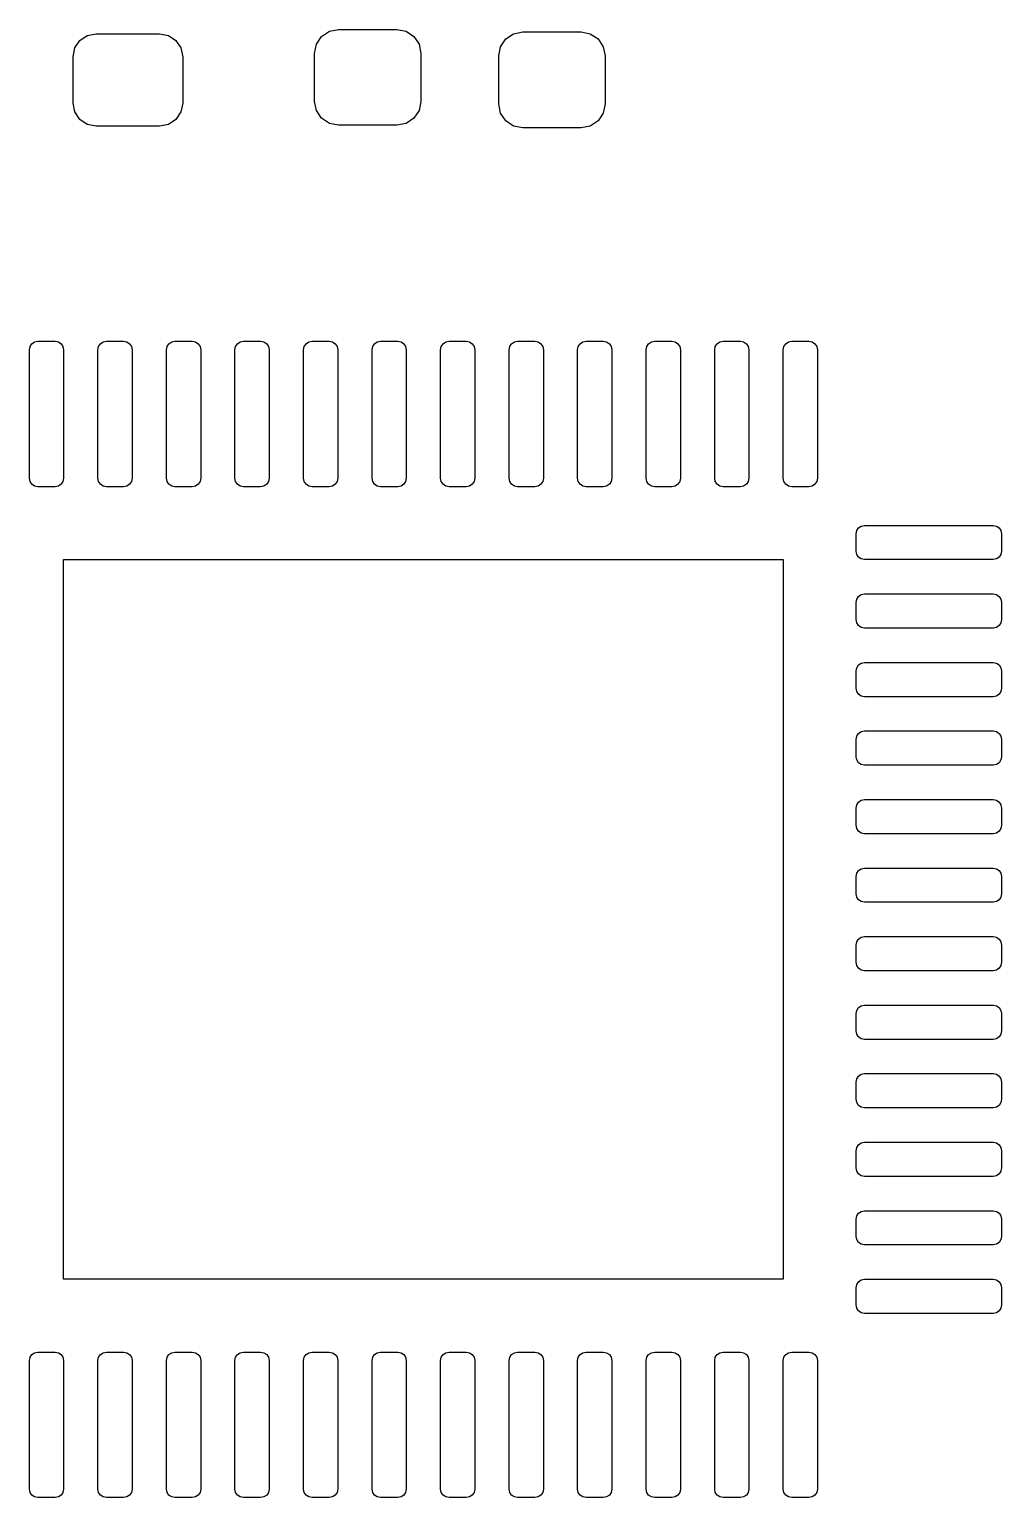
# Model space of a CAD drawing. Extents: x 1.04 to 4.2, y -7.23 to -4.07.
# Drawn here: x 2.1614 to 2.3848, y -6.6047 to -6.2673 of the extents above; entities that cross this region are included whole.
import ezdxf

# ---------------------------------------------------------------- set-up
doc = ezdxf.new("R2010")
doc.units = 0
doc.header["$MEASUREMENT"] = 0
doc.layers.add('BLACK', color=7, linetype='CONTINUOUS')

msp = doc.modelspace()

# ---------------------------------------------------------------- linework, layer by layer
at = {"layer": 'BLACK', "linetype": 'CONTINUOUS'}
for p, q in [((2.17301, -6.26986), (2.17474, -6.26871)), ((2.17474, -6.26871), (2.17677, -6.26831)), ((2.17677, -6.26831), (2.19134, -6.26831)), ((2.19134, -6.26831), (2.19337, -6.26871)), ((2.19337, -6.26871), (2.1951, -6.26986)), ((2.22858, -6.26894), (2.23037, -6.26774)), ((2.23037, -6.26774), (2.23248, -6.26732)), ((2.23248, -6.26732), (2.24587, -6.26732)), ((2.24587, -6.26732), (2.24798, -6.26774)), ((2.24798, -6.26774), (2.24976, -6.26894)), ((2.27091, -6.26953), (2.27269, -6.26833)), ((2.27269, -6.26833), (2.2748, -6.26791)), ((2.2748, -6.26791), (2.28819, -6.26791)), ((2.28819, -6.26791), (2.2903, -6.26833)), ((2.2903, -6.26833), (2.29209, -6.26953)), ((2.17146, -6.27362), (2.17186, -6.27159)), ((2.17186, -6.27159), (2.17301, -6.26986)), ((2.1951, -6.26986), (2.19625, -6.27159)), ((2.19625, -6.27159), (2.19665, -6.27362)), ((2.22697, -6.27283), (2.22739, -6.27073)), ((2.22739, -6.27073), (2.22858, -6.26894)), ((2.24976, -6.26894), (2.25096, -6.27073)), ((2.25096, -6.27073), (2.25138, -6.27283)), ((2.26929, -6.27343), (2.26971, -6.27132)), ((2.26971, -6.27132), (2.27091, -6.26953)), ((2.29209, -6.26953), (2.29328, -6.27132)), ((2.29328, -6.27132), (2.2937, -6.27343)), ((2.17146, -6.28425), (2.17146, -6.27362)), ((2.19665, -6.27362), (2.19665, -6.28425)), ((2.22697, -6.28386), (2.22697, -6.27283)), ((2.25138, -6.27283), (2.25138, -6.28386)), ((2.26929, -6.28445), (2.26929, -6.27343)), ((2.2937, -6.27343), (2.2937, -6.28445)), ((2.17186, -6.28629), (2.17146, -6.28425)), ((2.19665, -6.28425), (2.19625, -6.28629)), ((2.22739, -6.28597), (2.22697, -6.28386)), ((2.25138, -6.28386), (2.25096, -6.28597)), ((2.26971, -6.28656), (2.26929, -6.28445)), ((2.2937, -6.28445), (2.29328, -6.28656)), ((2.17301, -6.28801), (2.17186, -6.28629)), ((2.17474, -6.28916), (2.17301, -6.28801)), ((2.1951, -6.28801), (2.19337, -6.28916)), ((2.19625, -6.28629), (2.1951, -6.28801)), ((2.22858, -6.28776), (2.22739, -6.28597)), ((2.23037, -6.28895), (2.22858, -6.28776)), ((2.23248, -6.28937), (2.23037, -6.28895)), ((2.24798, -6.28895), (2.24587, -6.28937)), ((2.24976, -6.28776), (2.24798, -6.28895)), ((2.25096, -6.28597), (2.24976, -6.28776)), ((2.27091, -6.28835), (2.26971, -6.28656)), ((2.27269, -6.28954), (2.27091, -6.28835)), ((2.29209, -6.28835), (2.2903, -6.28954)), ((2.29328, -6.28656), (2.29209, -6.28835)), ((2.17677, -6.28957), (2.17474, -6.28916)), ((2.19134, -6.28957), (2.17677, -6.28957)), ((2.19337, -6.28916), (2.19134, -6.28957)), ((2.24587, -6.28937), (2.23248, -6.28937)), ((2.2748, -6.28996), (2.27269, -6.28954)), ((2.28819, -6.28996), (2.2748, -6.28996)), ((2.2903, -6.28954), (2.28819, -6.28996)), ((2.16157, -6.34019), (2.16199, -6.33955)), ((2.16199, -6.33955), (2.16263, -6.33913)), ((2.16263, -6.33913), (2.16339, -6.33898)), ((2.16339, -6.33898), (2.16732, -6.33898)), ((2.16732, -6.33898), (2.16808, -6.33913)), ((2.16808, -6.33913), (2.16871, -6.33955)), ((2.16871, -6.33955), (2.16914, -6.34019)), ((2.17732, -6.34019), (2.17774, -6.33955)), ((2.17774, -6.33955), (2.17838, -6.33913)), ((2.17838, -6.33913), (2.17913, -6.33898)), ((2.17913, -6.33898), (2.18307, -6.33898)), ((2.18307, -6.33898), (2.18382, -6.33913)), ((2.18382, -6.33913), (2.18446, -6.33955)), ((2.18446, -6.33955), (2.18489, -6.34019)), ((2.19306, -6.34019), (2.19349, -6.33955)), ((2.19349, -6.33955), (2.19413, -6.33913)), ((2.19413, -6.33913), (2.19488, -6.33898)), ((2.19488, -6.33898), (2.19882, -6.33898)), ((2.19882, -6.33898), (2.19957, -6.33913)), ((2.19957, -6.33913), (2.20021, -6.33955)), ((2.20021, -6.33955), (2.20064, -6.34019)), ((2.20881, -6.34019), (2.20924, -6.33955)), ((2.20924, -6.33955), (2.20988, -6.33913)), ((2.20988, -6.33913), (2.21063, -6.33898)), ((2.21063, -6.33898), (2.21457, -6.33898)), ((2.21457, -6.33898), (2.21532, -6.33913)), ((2.21532, -6.33913), (2.21596, -6.33955)), ((2.21596, -6.33955), (2.21639, -6.34019)), ((2.22456, -6.34019), (2.22499, -6.33955)), ((2.22499, -6.33955), (2.22562, -6.33913)), ((2.22562, -6.33913), (2.22638, -6.33898)), ((2.22638, -6.33898), (2.23031, -6.33898)), ((2.23031, -6.33898), (2.23107, -6.33913)), ((2.23107, -6.33913), (2.23171, -6.33955)), ((2.23171, -6.33955), (2.23213, -6.34019)), ((2.24031, -6.34019), (2.24073, -6.33955)), ((2.24073, -6.33955), (2.24137, -6.33913)), ((2.24137, -6.33913), (2.24213, -6.33898)), ((2.24213, -6.33898), (2.24606, -6.33898)), ((2.24606, -6.33898), (2.24682, -6.33913)), ((2.24682, -6.33913), (2.24745, -6.33955)), ((2.24745, -6.33955), (2.24788, -6.34019)), ((2.25606, -6.34019), (2.25648, -6.33955)), ((2.25648, -6.33955), (2.25712, -6.33913)), ((2.25712, -6.33913), (2.25787, -6.33898)), ((2.25787, -6.33898), (2.26181, -6.33898)), ((2.26181, -6.33898), (2.26256, -6.33913)), ((2.26256, -6.33913), (2.2632, -6.33955)), ((2.2632, -6.33955), (2.26363, -6.34019)), ((2.2718, -6.34019), (2.27223, -6.33955)), ((2.27223, -6.33955), (2.27287, -6.33913)), ((2.27287, -6.33913), (2.27362, -6.33898)), ((2.27362, -6.33898), (2.27756, -6.33898)), ((2.27756, -6.33898), (2.27831, -6.33913)), ((2.27831, -6.33913), (2.27895, -6.33955)), ((2.27895, -6.33955), (2.27938, -6.34019)), ((2.28755, -6.34019), (2.28798, -6.33955)), ((2.28798, -6.33955), (2.28862, -6.33913)), ((2.28862, -6.33913), (2.28937, -6.33898)), ((2.28937, -6.33898), (2.29331, -6.33898)), ((2.29331, -6.33898), (2.29406, -6.33913)), ((2.29406, -6.33913), (2.2947, -6.33955)), ((2.2947, -6.33955), (2.29513, -6.34019)), ((2.3033, -6.34019), (2.30373, -6.33955)), ((2.30373, -6.33955), (2.30436, -6.33913)), ((2.30436, -6.33913), (2.30512, -6.33898)), ((2.30512, -6.33898), (2.30906, -6.33898)), ((2.30906, -6.33898), (2.30981, -6.33913)), ((2.30981, -6.33913), (2.31045, -6.33955)), ((2.31045, -6.33955), (2.31087, -6.34019)), ((2.31905, -6.34019), (2.31947, -6.33955)), ((2.31947, -6.33955), (2.32011, -6.33913)), ((2.32011, -6.33913), (2.32087, -6.33898)), ((2.32087, -6.33898), (2.3248, -6.33898)), ((2.3248, -6.33898), (2.32556, -6.33913)), ((2.32556, -6.33913), (2.3262, -6.33955)), ((2.3262, -6.33955), (2.32662, -6.34019)), ((2.3348, -6.34019), (2.33522, -6.33955)), ((2.33522, -6.33955), (2.33586, -6.33913)), ((2.33586, -6.33913), (2.33661, -6.33898)), ((2.33661, -6.33898), (2.34055, -6.33898)), ((2.34055, -6.33898), (2.3413, -6.33913)), ((2.3413, -6.33913), (2.34194, -6.33955)), ((2.34194, -6.33955), (2.34237, -6.34019)), ((2.16142, -6.34094), (2.16157, -6.34019)), ((2.16142, -6.37047), (2.16142, -6.34094)), ((2.16914, -6.34019), (2.16929, -6.34094)), ((2.16929, -6.34094), (2.16929, -6.37047)), ((2.17717, -6.34094), (2.17732, -6.34019)), ((2.17717, -6.37047), (2.17717, -6.34094)), ((2.18489, -6.34019), (2.18504, -6.34094)), ((2.18504, -6.34094), (2.18504, -6.37047)), ((2.19291, -6.34094), (2.19306, -6.34019)), ((2.19291, -6.37047), (2.19291, -6.34094)), ((2.20064, -6.34019), (2.20079, -6.34094)), ((2.20079, -6.34094), (2.20079, -6.37047)), ((2.20866, -6.34094), (2.20881, -6.34019)), ((2.20866, -6.37047), (2.20866, -6.34094)), ((2.21639, -6.34019), (2.21654, -6.34094)), ((2.21654, -6.34094), (2.21654, -6.37047)), ((2.22441, -6.34094), (2.22456, -6.34019)), ((2.22441, -6.37047), (2.22441, -6.34094)), ((2.23213, -6.34019), (2.23228, -6.34094)), ((2.23228, -6.34094), (2.23228, -6.37047)), ((2.24016, -6.34094), (2.24031, -6.34019)), ((2.24016, -6.37047), (2.24016, -6.34094)), ((2.24788, -6.34019), (2.24803, -6.34094)), ((2.24803, -6.34094), (2.24803, -6.37047)), ((2.25591, -6.34094), (2.25606, -6.34019)), ((2.25591, -6.37047), (2.25591, -6.34094)), ((2.26363, -6.34019), (2.26378, -6.34094)), ((2.26378, -6.34094), (2.26378, -6.37047)), ((2.27165, -6.34094), (2.2718, -6.34019)), ((2.27165, -6.37047), (2.27165, -6.34094)), ((2.27938, -6.34019), (2.27953, -6.34094)), ((2.27953, -6.34094), (2.27953, -6.37047)), ((2.2874, -6.34094), (2.28755, -6.34019)), ((2.2874, -6.37047), (2.2874, -6.34094)), ((2.29513, -6.34019), (2.29528, -6.34094)), ((2.29528, -6.34094), (2.29528, -6.37047)), ((2.30315, -6.34094), (2.3033, -6.34019)), ((2.30315, -6.37047), (2.30315, -6.34094)), ((2.31087, -6.34019), (2.31102, -6.34094)), ((2.31102, -6.34094), (2.31102, -6.37047)), ((2.3189, -6.34094), (2.31905, -6.34019)), ((2.3189, -6.37047), (2.3189, -6.34094)), ((2.32662, -6.34019), (2.32677, -6.34094)), ((2.32677, -6.34094), (2.32677, -6.37047)), ((2.33465, -6.34094), (2.3348, -6.34019)), ((2.33465, -6.37047), (2.33465, -6.34094)), ((2.34237, -6.34019), (2.34252, -6.34094)), ((2.34252, -6.34094), (2.34252, -6.37047)), ((2.16157, -6.37123), (2.16142, -6.37047)), ((2.16199, -6.37186), (2.16157, -6.37123)), ((2.16263, -6.37229), (2.16199, -6.37186)), ((2.16339, -6.37244), (2.16263, -6.37229)), ((2.16732, -6.37244), (2.16339, -6.37244)), ((2.16808, -6.37229), (2.16732, -6.37244)), ((2.16871, -6.37186), (2.16808, -6.37229)), ((2.16914, -6.37123), (2.16871, -6.37186)), ((2.16929, -6.37047), (2.16914, -6.37123)), ((2.17732, -6.37123), (2.17717, -6.37047)), ((2.17774, -6.37186), (2.17732, -6.37123)), ((2.17838, -6.37229), (2.17774, -6.37186)), ((2.17913, -6.37244), (2.17838, -6.37229)), ((2.18307, -6.37244), (2.17913, -6.37244)), ((2.18382, -6.37229), (2.18307, -6.37244)), ((2.18446, -6.37186), (2.18382, -6.37229)), ((2.18489, -6.37123), (2.18446, -6.37186)), ((2.18504, -6.37047), (2.18489, -6.37123)), ((2.19306, -6.37123), (2.19291, -6.37047)), ((2.19349, -6.37186), (2.19306, -6.37123)), ((2.19413, -6.37229), (2.19349, -6.37186)), ((2.19488, -6.37244), (2.19413, -6.37229)), ((2.19882, -6.37244), (2.19488, -6.37244)), ((2.19957, -6.37229), (2.19882, -6.37244)), ((2.20021, -6.37186), (2.19957, -6.37229)), ((2.20064, -6.37123), (2.20021, -6.37186)), ((2.20079, -6.37047), (2.20064, -6.37123)), ((2.20881, -6.37123), (2.20866, -6.37047)), ((2.20924, -6.37186), (2.20881, -6.37123)), ((2.20988, -6.37229), (2.20924, -6.37186)), ((2.21063, -6.37244), (2.20988, -6.37229)), ((2.21457, -6.37244), (2.21063, -6.37244)), ((2.21532, -6.37229), (2.21457, -6.37244)), ((2.21596, -6.37186), (2.21532, -6.37229)), ((2.21639, -6.37123), (2.21596, -6.37186)), ((2.21654, -6.37047), (2.21639, -6.37123)), ((2.22456, -6.37123), (2.22441, -6.37047)), ((2.22499, -6.37186), (2.22456, -6.37123)), ((2.22562, -6.37229), (2.22499, -6.37186)), ((2.22638, -6.37244), (2.22562, -6.37229)), ((2.23031, -6.37244), (2.22638, -6.37244)), ((2.23107, -6.37229), (2.23031, -6.37244)), ((2.23171, -6.37186), (2.23107, -6.37229)), ((2.23213, -6.37123), (2.23171, -6.37186)), ((2.23228, -6.37047), (2.23213, -6.37123)), ((2.24031, -6.37123), (2.24016, -6.37047)), ((2.24073, -6.37186), (2.24031, -6.37123)), ((2.24137, -6.37229), (2.24073, -6.37186)), ((2.24213, -6.37244), (2.24137, -6.37229)), ((2.24606, -6.37244), (2.24213, -6.37244)), ((2.24682, -6.37229), (2.24606, -6.37244)), ((2.24745, -6.37186), (2.24682, -6.37229)), ((2.24788, -6.37123), (2.24745, -6.37186)), ((2.24803, -6.37047), (2.24788, -6.37123)), ((2.25606, -6.37123), (2.25591, -6.37047)), ((2.25648, -6.37186), (2.25606, -6.37123)), ((2.25712, -6.37229), (2.25648, -6.37186)), ((2.25787, -6.37244), (2.25712, -6.37229)), ((2.26181, -6.37244), (2.25787, -6.37244)), ((2.26256, -6.37229), (2.26181, -6.37244)), ((2.2632, -6.37186), (2.26256, -6.37229)), ((2.26363, -6.37123), (2.2632, -6.37186)), ((2.26378, -6.37047), (2.26363, -6.37123)), ((2.2718, -6.37123), (2.27165, -6.37047)), ((2.27223, -6.37186), (2.2718, -6.37123)), ((2.27287, -6.37229), (2.27223, -6.37186)), ((2.27362, -6.37244), (2.27287, -6.37229)), ((2.27756, -6.37244), (2.27362, -6.37244)), ((2.27831, -6.37229), (2.27756, -6.37244)), ((2.27895, -6.37186), (2.27831, -6.37229)), ((2.27938, -6.37123), (2.27895, -6.37186)), ((2.27953, -6.37047), (2.27938, -6.37123)), ((2.28755, -6.37123), (2.2874, -6.37047)), ((2.28798, -6.37186), (2.28755, -6.37123)), ((2.28862, -6.37229), (2.28798, -6.37186)), ((2.28937, -6.37244), (2.28862, -6.37229)), ((2.29331, -6.37244), (2.28937, -6.37244)), ((2.29406, -6.37229), (2.29331, -6.37244)), ((2.2947, -6.37186), (2.29406, -6.37229)), ((2.29513, -6.37123), (2.2947, -6.37186)), ((2.29528, -6.37047), (2.29513, -6.37123)), ((2.3033, -6.37123), (2.30315, -6.37047)), ((2.30373, -6.37186), (2.3033, -6.37123)), ((2.30436, -6.37229), (2.30373, -6.37186)), ((2.30512, -6.37244), (2.30436, -6.37229)), ((2.30906, -6.37244), (2.30512, -6.37244)), ((2.30981, -6.37229), (2.30906, -6.37244)), ((2.31045, -6.37186), (2.30981, -6.37229)), ((2.31087, -6.37123), (2.31045, -6.37186)), ((2.31102, -6.37047), (2.31087, -6.37123)), ((2.31905, -6.37123), (2.3189, -6.37047)), ((2.31947, -6.37186), (2.31905, -6.37123)), ((2.32011, -6.37229), (2.31947, -6.37186)), ((2.32087, -6.37244), (2.32011, -6.37229)), ((2.3248, -6.37244), (2.32087, -6.37244)), ((2.32556, -6.37229), (2.3248, -6.37244)), ((2.3262, -6.37186), (2.32556, -6.37229)), ((2.32662, -6.37123), (2.3262, -6.37186)), ((2.32677, -6.37047), (2.32662, -6.37123)), ((2.3348, -6.37123), (2.33465, -6.37047)), ((2.33522, -6.37186), (2.3348, -6.37123)), ((2.33586, -6.37229), (2.33522, -6.37186)), ((2.33661, -6.37244), (2.33586, -6.37229)), ((2.34055, -6.37244), (2.33661, -6.37244)), ((2.3413, -6.37229), (2.34055, -6.37244)), ((2.34194, -6.37186), (2.3413, -6.37229)), ((2.34237, -6.37123), (2.34194, -6.37186)), ((2.34252, -6.37047), (2.34237, -6.37123)), ((2.35138, -6.38327), (2.35153, -6.38251)), ((2.35138, -6.3872), (2.35138, -6.38327)), ((2.35153, -6.38251), (2.35195, -6.38188)), ((2.35195, -6.38188), (2.35259, -6.38145)), ((2.35259, -6.38145), (2.35335, -6.3813)), ((2.35335, -6.3813), (2.38287, -6.3813)), ((2.38287, -6.3813), (2.38363, -6.38145)), ((2.38363, -6.38145), (2.38427, -6.38188)), ((2.38427, -6.38188), (2.38469, -6.38251)), ((2.38469, -6.38251), (2.38484, -6.38327)), ((2.38484, -6.38327), (2.38484, -6.3872)), ((2.16929, -6.55453), (2.16929, -6.38917)), ((2.16929, -6.38917), (2.33465, -6.38917)), ((2.33465, -6.38917), (2.33465, -6.55453)), ((2.35153, -6.38796), (2.35138, -6.3872)), ((2.35195, -6.3886), (2.35153, -6.38796)), ((2.35259, -6.38902), (2.35195, -6.3886)), ((2.35335, -6.38917), (2.35259, -6.38902)), ((2.38287, -6.38917), (2.35335, -6.38917)), ((2.38363, -6.38902), (2.38287, -6.38917)), ((2.38427, -6.3886), (2.38363, -6.38902)), ((2.38469, -6.38796), (2.38427, -6.3886)), ((2.38484, -6.3872), (2.38469, -6.38796)), ((2.35259, -6.3972), (2.35335, -6.39705)), ((2.35335, -6.39705), (2.38287, -6.39705)), ((2.38287, -6.39705), (2.38363, -6.3972)), ((2.35138, -6.39902), (2.35153, -6.39826)), ((2.35138, -6.40295), (2.35138, -6.39902)), ((2.35153, -6.39826), (2.35195, -6.39762)), ((2.35195, -6.39762), (2.35259, -6.3972)), ((2.38363, -6.3972), (2.38427, -6.39762)), ((2.38427, -6.39762), (2.38469, -6.39826)), ((2.38469, -6.39826), (2.38484, -6.39902)), ((2.38484, -6.39902), (2.38484, -6.40295)), ((2.35153, -6.40371), (2.35138, -6.40295)), ((2.35195, -6.40434), (2.35153, -6.40371)), ((2.38469, -6.40371), (2.38427, -6.40434)), ((2.38484, -6.40295), (2.38469, -6.40371)), ((2.35259, -6.40477), (2.35195, -6.40434)), ((2.35335, -6.40492), (2.35259, -6.40477)), ((2.38287, -6.40492), (2.35335, -6.40492)), ((2.38363, -6.40477), (2.38287, -6.40492)), ((2.38427, -6.40434), (2.38363, -6.40477)), ((2.35153, -6.41401), (2.35195, -6.41337)), ((2.35195, -6.41337), (2.35259, -6.41295)), ((2.35259, -6.41295), (2.35335, -6.4128)), ((2.35335, -6.4128), (2.38287, -6.4128)), ((2.38287, -6.4128), (2.38363, -6.41295)), ((2.38363, -6.41295), (2.38427, -6.41337)), ((2.38427, -6.41337), (2.38469, -6.41401)), ((2.35138, -6.41476), (2.35153, -6.41401)), ((2.35138, -6.4187), (2.35138, -6.41476)), ((2.38469, -6.41401), (2.38484, -6.41476)), ((2.38484, -6.41476), (2.38484, -6.4187)), ((2.35153, -6.41945), (2.35138, -6.4187)), ((2.35195, -6.42009), (2.35153, -6.41945)), ((2.35259, -6.42052), (2.35195, -6.42009)), ((2.35335, -6.42067), (2.35259, -6.42052)), ((2.38287, -6.42067), (2.35335, -6.42067)), ((2.38363, -6.42052), (2.38287, -6.42067)), ((2.38427, -6.42009), (2.38363, -6.42052)), ((2.38469, -6.41945), (2.38427, -6.42009)), ((2.38484, -6.4187), (2.38469, -6.41945)), ((2.35138, -6.43051), (2.35153, -6.42976)), ((2.35138, -6.43445), (2.35138, -6.43051)), ((2.35153, -6.42976), (2.35195, -6.42912)), ((2.35195, -6.42912), (2.35259, -6.42869)), ((2.35259, -6.42869), (2.35335, -6.42854)), ((2.35335, -6.42854), (2.38287, -6.42854)), ((2.38287, -6.42854), (2.38363, -6.42869)), ((2.38363, -6.42869), (2.38427, -6.42912)), ((2.38427, -6.42912), (2.38469, -6.42976)), ((2.38469, -6.42976), (2.38484, -6.43051)), ((2.38484, -6.43051), (2.38484, -6.43445)), ((2.35153, -6.4352), (2.35138, -6.43445)), ((2.35195, -6.43584), (2.35153, -6.4352)), ((2.35259, -6.43627), (2.35195, -6.43584)), ((2.35335, -6.43642), (2.35259, -6.43627)), ((2.38287, -6.43642), (2.35335, -6.43642)), ((2.38363, -6.43627), (2.38287, -6.43642)), ((2.38427, -6.43584), (2.38363, -6.43627)), ((2.38469, -6.4352), (2.38427, -6.43584)), ((2.38484, -6.43445), (2.38469, -6.4352)), ((2.35259, -6.44444), (2.35335, -6.44429)), ((2.35335, -6.44429), (2.38287, -6.44429)), ((2.38287, -6.44429), (2.38363, -6.44444)), ((2.35138, -6.44626), (2.35153, -6.44551)), ((2.35138, -6.4502), (2.35138, -6.44626)), ((2.35153, -6.44551), (2.35195, -6.44487)), ((2.35195, -6.44487), (2.35259, -6.44444)), ((2.38363, -6.44444), (2.38427, -6.44487)), ((2.38427, -6.44487), (2.38469, -6.44551)), ((2.38469, -6.44551), (2.38484, -6.44626)), ((2.38484, -6.44626), (2.38484, -6.4502)), ((2.35153, -6.45095), (2.35138, -6.4502)), ((2.35195, -6.45159), (2.35153, -6.45095)), ((2.38469, -6.45095), (2.38427, -6.45159)), ((2.38484, -6.4502), (2.38469, -6.45095)), ((2.35259, -6.45202), (2.35195, -6.45159)), ((2.35335, -6.45217), (2.35259, -6.45202)), ((2.38287, -6.45217), (2.35335, -6.45217)), ((2.38363, -6.45202), (2.38287, -6.45217)), ((2.38427, -6.45159), (2.38363, -6.45202)), ((2.35153, -6.46125), (2.35195, -6.46062)), ((2.35195, -6.46062), (2.35259, -6.46019)), ((2.35259, -6.46019), (2.35335, -6.46004)), ((2.35335, -6.46004), (2.38287, -6.46004)), ((2.38287, -6.46004), (2.38363, -6.46019)), ((2.38363, -6.46019), (2.38427, -6.46062)), ((2.38427, -6.46062), (2.38469, -6.46125)), ((2.35138, -6.46201), (2.35153, -6.46125)), ((2.35138, -6.46594), (2.35138, -6.46201)), ((2.38469, -6.46125), (2.38484, -6.46201)), ((2.38484, -6.46201), (2.38484, -6.46594)), ((2.35153, -6.4667), (2.35138, -6.46594)), ((2.35195, -6.46734), (2.35153, -6.4667)), ((2.35259, -6.46776), (2.35195, -6.46734)), ((2.35335, -6.46791), (2.35259, -6.46776)), ((2.38287, -6.46791), (2.35335, -6.46791)), ((2.38363, -6.46776), (2.38287, -6.46791)), ((2.38427, -6.46734), (2.38363, -6.46776)), ((2.38469, -6.4667), (2.38427, -6.46734)), ((2.38484, -6.46594), (2.38469, -6.4667)), ((2.35138, -6.47776), (2.35153, -6.477)), ((2.35138, -6.48169), (2.35138, -6.47776)), ((2.35153, -6.477), (2.35195, -6.47636)), ((2.35195, -6.47636), (2.35259, -6.47594)), ((2.35259, -6.47594), (2.35335, -6.47579)), ((2.35335, -6.47579), (2.38287, -6.47579)), ((2.38287, -6.47579), (2.38363, -6.47594)), ((2.38363, -6.47594), (2.38427, -6.47636)), ((2.38427, -6.47636), (2.38469, -6.477)), ((2.38469, -6.477), (2.38484, -6.47776)), ((2.38484, -6.47776), (2.38484, -6.48169)), ((2.35153, -6.48245), (2.35138, -6.48169)), ((2.35195, -6.48308), (2.35153, -6.48245)), ((2.35259, -6.48351), (2.35195, -6.48308)), ((2.35335, -6.48366), (2.35259, -6.48351)), ((2.38287, -6.48366), (2.35335, -6.48366)), ((2.38363, -6.48351), (2.38287, -6.48366)), ((2.38427, -6.48308), (2.38363, -6.48351)), ((2.38469, -6.48245), (2.38427, -6.48308)), ((2.38484, -6.48169), (2.38469, -6.48245)), ((2.35259, -6.49169), (2.35335, -6.49154)), ((2.35335, -6.49154), (2.38287, -6.49154)), ((2.38287, -6.49154), (2.38363, -6.49169)), ((2.35138, -6.4935), (2.35153, -6.49275)), ((2.35138, -6.49744), (2.35138, -6.4935)), ((2.35153, -6.49275), (2.35195, -6.49211)), ((2.35195, -6.49211), (2.35259, -6.49169)), ((2.38363, -6.49169), (2.38427, -6.49211)), ((2.38427, -6.49211), (2.38469, -6.49275)), ((2.38469, -6.49275), (2.38484, -6.4935)), ((2.38484, -6.4935), (2.38484, -6.49744)), ((2.35153, -6.49819), (2.35138, -6.49744)), ((2.35195, -6.49883), (2.35153, -6.49819)), ((2.38469, -6.49819), (2.38427, -6.49883)), ((2.38484, -6.49744), (2.38469, -6.49819)), ((2.35259, -6.49926), (2.35195, -6.49883)), ((2.35335, -6.49941), (2.35259, -6.49926)), ((2.38287, -6.49941), (2.35335, -6.49941)), ((2.38363, -6.49926), (2.38287, -6.49941)), ((2.38427, -6.49883), (2.38363, -6.49926)), ((2.35153, -6.5085), (2.35195, -6.50786)), ((2.35195, -6.50786), (2.35259, -6.50743)), ((2.35259, -6.50743), (2.35335, -6.50728)), ((2.35335, -6.50728), (2.38287, -6.50728)), ((2.38287, -6.50728), (2.38363, -6.50743)), ((2.38363, -6.50743), (2.38427, -6.50786)), ((2.38427, -6.50786), (2.38469, -6.5085)), ((2.35138, -6.50925), (2.35153, -6.5085)), ((2.35138, -6.51319), (2.35138, -6.50925)), ((2.38469, -6.5085), (2.38484, -6.50925)), ((2.38484, -6.50925), (2.38484, -6.51319)), ((2.35153, -6.51394), (2.35138, -6.51319)), ((2.35195, -6.51458), (2.35153, -6.51394)), ((2.35259, -6.51501), (2.35195, -6.51458)), ((2.35335, -6.51516), (2.35259, -6.51501)), ((2.38287, -6.51516), (2.35335, -6.51516)), ((2.38363, -6.51501), (2.38287, -6.51516)), ((2.38427, -6.51458), (2.38363, -6.51501)), ((2.38469, -6.51394), (2.38427, -6.51458)), ((2.38484, -6.51319), (2.38469, -6.51394)), ((2.35138, -6.525), (2.35153, -6.52425)), ((2.35138, -6.52894), (2.35138, -6.525)), ((2.35153, -6.52425), (2.35195, -6.52361)), ((2.35195, -6.52361), (2.35259, -6.52318)), ((2.35259, -6.52318), (2.35335, -6.52303)), ((2.35335, -6.52303), (2.38287, -6.52303)), ((2.38287, -6.52303), (2.38363, -6.52318)), ((2.38363, -6.52318), (2.38427, -6.52361)), ((2.38427, -6.52361), (2.38469, -6.52425)), ((2.38469, -6.52425), (2.38484, -6.525)), ((2.38484, -6.525), (2.38484, -6.52894)), ((2.35153, -6.52969), (2.35138, -6.52894)), ((2.35195, -6.53033), (2.35153, -6.52969)), ((2.35259, -6.53076), (2.35195, -6.53033)), ((2.35335, -6.53091), (2.35259, -6.53076)), ((2.38287, -6.53091), (2.35335, -6.53091)), ((2.38363, -6.53076), (2.38287, -6.53091)), ((2.38427, -6.53033), (2.38363, -6.53076)), ((2.38469, -6.52969), (2.38427, -6.53033)), ((2.38484, -6.52894), (2.38469, -6.52969)), ((2.35259, -6.53893), (2.35335, -6.53878)), ((2.35335, -6.53878), (2.38287, -6.53878)), ((2.38287, -6.53878), (2.38363, -6.53893)), ((2.35138, -6.54075), (2.35153, -6.53999)), ((2.35138, -6.54468), (2.35138, -6.54075)), ((2.35153, -6.53999), (2.35195, -6.53936)), ((2.35195, -6.53936), (2.35259, -6.53893)), ((2.38363, -6.53893), (2.38427, -6.53936)), ((2.38427, -6.53936), (2.38469, -6.53999)), ((2.38469, -6.53999), (2.38484, -6.54075)), ((2.38484, -6.54075), (2.38484, -6.54468)), ((2.35153, -6.54544), (2.35138, -6.54468)), ((2.35195, -6.54608), (2.35153, -6.54544)), ((2.38469, -6.54544), (2.38427, -6.54608)), ((2.38484, -6.54468), (2.38469, -6.54544)), ((2.35259, -6.5465), (2.35195, -6.54608)), ((2.35335, -6.54665), (2.35259, -6.5465)), ((2.38287, -6.54665), (2.35335, -6.54665)), ((2.38363, -6.5465), (2.38287, -6.54665)), ((2.38427, -6.54608), (2.38363, -6.5465)), ((2.33465, -6.55453), (2.16929, -6.55453)), ((2.35153, -6.55574), (2.35195, -6.5551)), ((2.35195, -6.5551), (2.35259, -6.55468)), ((2.35259, -6.55468), (2.35335, -6.55453)), ((2.35335, -6.55453), (2.38287, -6.55453)), ((2.38287, -6.55453), (2.38363, -6.55468)), ((2.38363, -6.55468), (2.38427, -6.5551)), ((2.38427, -6.5551), (2.38469, -6.55574)), ((2.35138, -6.5565), (2.35153, -6.55574)), ((2.35138, -6.56043), (2.35138, -6.5565)), ((2.38469, -6.55574), (2.38484, -6.5565)), ((2.38484, -6.5565), (2.38484, -6.56043)), ((2.35153, -6.56119), (2.35138, -6.56043)), ((2.35195, -6.56182), (2.35153, -6.56119)), ((2.35259, -6.56225), (2.35195, -6.56182)), ((2.35335, -6.5624), (2.35259, -6.56225)), ((2.38287, -6.5624), (2.35335, -6.5624)), ((2.38363, -6.56225), (2.38287, -6.5624)), ((2.38427, -6.56182), (2.38363, -6.56225)), ((2.38469, -6.56119), (2.38427, -6.56182)), ((2.38484, -6.56043), (2.38469, -6.56119)), ((2.16142, -6.57323), (2.16157, -6.57247)), ((2.16157, -6.57247), (2.16199, -6.57184)), ((2.16199, -6.57184), (2.16263, -6.57141)), ((2.16263, -6.57141), (2.16339, -6.57126)), ((2.16339, -6.57126), (2.16732, -6.57126)), ((2.16732, -6.57126), (2.16808, -6.57141)), ((2.16808, -6.57141), (2.16871, -6.57184)), ((2.16871, -6.57184), (2.16914, -6.57247)), ((2.16914, -6.57247), (2.16929, -6.57323)), ((2.17717, -6.57323), (2.17732, -6.57247)), ((2.17732, -6.57247), (2.17774, -6.57184)), ((2.17774, -6.57184), (2.17838, -6.57141)), ((2.17838, -6.57141), (2.17913, -6.57126)), ((2.17913, -6.57126), (2.18307, -6.57126)), ((2.18307, -6.57126), (2.18382, -6.57141)), ((2.18382, -6.57141), (2.18446, -6.57184)), ((2.18446, -6.57184), (2.18489, -6.57247)), ((2.18489, -6.57247), (2.18504, -6.57323)), ((2.19291, -6.57323), (2.19306, -6.57247)), ((2.19306, -6.57247), (2.19349, -6.57184)), ((2.19349, -6.57184), (2.19413, -6.57141)), ((2.19413, -6.57141), (2.19488, -6.57126)), ((2.19488, -6.57126), (2.19882, -6.57126)), ((2.19882, -6.57126), (2.19957, -6.57141)), ((2.19957, -6.57141), (2.20021, -6.57184)), ((2.20021, -6.57184), (2.20064, -6.57247)), ((2.20064, -6.57247), (2.20079, -6.57323)), ((2.20866, -6.57323), (2.20881, -6.57247)), ((2.20881, -6.57247), (2.20924, -6.57184)), ((2.20924, -6.57184), (2.20988, -6.57141)), ((2.20988, -6.57141), (2.21063, -6.57126)), ((2.21063, -6.57126), (2.21457, -6.57126)), ((2.21457, -6.57126), (2.21532, -6.57141)), ((2.21532, -6.57141), (2.21596, -6.57184)), ((2.21596, -6.57184), (2.21639, -6.57247)), ((2.21639, -6.57247), (2.21654, -6.57323)), ((2.22441, -6.57323), (2.22456, -6.57247)), ((2.22456, -6.57247), (2.22499, -6.57184)), ((2.22499, -6.57184), (2.22562, -6.57141)), ((2.22562, -6.57141), (2.22638, -6.57126)), ((2.22638, -6.57126), (2.23031, -6.57126)), ((2.23031, -6.57126), (2.23107, -6.57141)), ((2.23107, -6.57141), (2.23171, -6.57184)), ((2.23171, -6.57184), (2.23213, -6.57247)), ((2.23213, -6.57247), (2.23228, -6.57323)), ((2.24016, -6.57323), (2.24031, -6.57247)), ((2.24031, -6.57247), (2.24073, -6.57184)), ((2.24073, -6.57184), (2.24137, -6.57141)), ((2.24137, -6.57141), (2.24213, -6.57126)), ((2.24213, -6.57126), (2.24606, -6.57126)), ((2.24606, -6.57126), (2.24682, -6.57141)), ((2.24682, -6.57141), (2.24745, -6.57184)), ((2.24745, -6.57184), (2.24788, -6.57247)), ((2.24788, -6.57247), (2.24803, -6.57323)), ((2.25591, -6.57323), (2.25606, -6.57247)), ((2.25606, -6.57247), (2.25648, -6.57184)), ((2.25648, -6.57184), (2.25712, -6.57141)), ((2.25712, -6.57141), (2.25787, -6.57126)), ((2.25787, -6.57126), (2.26181, -6.57126)), ((2.26181, -6.57126), (2.26256, -6.57141)), ((2.26256, -6.57141), (2.2632, -6.57184)), ((2.2632, -6.57184), (2.26363, -6.57247)), ((2.26363, -6.57247), (2.26378, -6.57323)), ((2.27165, -6.57323), (2.2718, -6.57247)), ((2.2718, -6.57247), (2.27223, -6.57184)), ((2.27223, -6.57184), (2.27287, -6.57141)), ((2.27287, -6.57141), (2.27362, -6.57126)), ((2.27362, -6.57126), (2.27756, -6.57126)), ((2.27756, -6.57126), (2.27831, -6.57141)), ((2.27831, -6.57141), (2.27895, -6.57184)), ((2.27895, -6.57184), (2.27938, -6.57247)), ((2.27938, -6.57247), (2.27953, -6.57323)), ((2.2874, -6.57323), (2.28755, -6.57247)), ((2.28755, -6.57247), (2.28798, -6.57184)), ((2.28798, -6.57184), (2.28862, -6.57141)), ((2.28862, -6.57141), (2.28937, -6.57126)), ((2.28937, -6.57126), (2.29331, -6.57126)), ((2.29331, -6.57126), (2.29406, -6.57141)), ((2.29406, -6.57141), (2.2947, -6.57184)), ((2.2947, -6.57184), (2.29513, -6.57247)), ((2.29513, -6.57247), (2.29528, -6.57323)), ((2.30315, -6.57323), (2.3033, -6.57247)), ((2.3033, -6.57247), (2.30373, -6.57184)), ((2.30373, -6.57184), (2.30436, -6.57141)), ((2.30436, -6.57141), (2.30512, -6.57126)), ((2.30512, -6.57126), (2.30906, -6.57126)), ((2.30906, -6.57126), (2.30981, -6.57141)), ((2.30981, -6.57141), (2.31045, -6.57184)), ((2.31045, -6.57184), (2.31087, -6.57247)), ((2.31087, -6.57247), (2.31102, -6.57323)), ((2.3189, -6.57323), (2.31905, -6.57247)), ((2.31905, -6.57247), (2.31947, -6.57184)), ((2.31947, -6.57184), (2.32011, -6.57141)), ((2.32011, -6.57141), (2.32087, -6.57126)), ((2.32087, -6.57126), (2.3248, -6.57126)), ((2.3248, -6.57126), (2.32556, -6.57141)), ((2.32556, -6.57141), (2.3262, -6.57184)), ((2.3262, -6.57184), (2.32662, -6.57247)), ((2.32662, -6.57247), (2.32677, -6.57323)), ((2.33465, -6.57323), (2.3348, -6.57247)), ((2.3348, -6.57247), (2.33522, -6.57184)), ((2.33522, -6.57184), (2.33586, -6.57141)), ((2.33586, -6.57141), (2.33661, -6.57126)), ((2.33661, -6.57126), (2.34055, -6.57126)), ((2.34055, -6.57126), (2.3413, -6.57141)), ((2.3413, -6.57141), (2.34194, -6.57184)), ((2.34194, -6.57184), (2.34237, -6.57247)), ((2.34237, -6.57247), (2.34252, -6.57323)), ((2.16142, -6.60276), (2.16142, -6.57323)), ((2.16929, -6.57323), (2.16929, -6.60276)), ((2.17717, -6.60276), (2.17717, -6.57323)), ((2.18504, -6.57323), (2.18504, -6.60276)), ((2.19291, -6.60276), (2.19291, -6.57323)), ((2.20079, -6.57323), (2.20079, -6.60276)), ((2.20866, -6.60276), (2.20866, -6.57323)), ((2.21654, -6.57323), (2.21654, -6.60276)), ((2.22441, -6.60276), (2.22441, -6.57323)), ((2.23228, -6.57323), (2.23228, -6.60276)), ((2.24016, -6.60276), (2.24016, -6.57323)), ((2.24803, -6.57323), (2.24803, -6.60276)), ((2.25591, -6.60276), (2.25591, -6.57323)), ((2.26378, -6.57323), (2.26378, -6.60276)), ((2.27165, -6.60276), (2.27165, -6.57323)), ((2.27953, -6.57323), (2.27953, -6.60276)), ((2.2874, -6.60276), (2.2874, -6.57323)), ((2.29528, -6.57323), (2.29528, -6.60276)), ((2.30315, -6.60276), (2.30315, -6.57323)), ((2.31102, -6.57323), (2.31102, -6.60276)), ((2.3189, -6.60276), (2.3189, -6.57323)), ((2.32677, -6.57323), (2.32677, -6.60276)), ((2.33465, -6.60276), (2.33465, -6.57323)), ((2.34252, -6.57323), (2.34252, -6.60276)), ((2.16157, -6.60351), (2.16142, -6.60276)), ((2.16929, -6.60276), (2.16914, -6.60351)), ((2.17732, -6.60351), (2.17717, -6.60276)), ((2.18504, -6.60276), (2.18489, -6.60351)), ((2.19306, -6.60351), (2.19291, -6.60276)), ((2.20079, -6.60276), (2.20064, -6.60351)), ((2.20881, -6.60351), (2.20866, -6.60276)), ((2.21654, -6.60276), (2.21639, -6.60351)), ((2.22456, -6.60351), (2.22441, -6.60276)), ((2.23228, -6.60276), (2.23213, -6.60351)), ((2.24031, -6.60351), (2.24016, -6.60276)), ((2.24803, -6.60276), (2.24788, -6.60351)), ((2.25606, -6.60351), (2.25591, -6.60276)), ((2.26378, -6.60276), (2.26363, -6.60351)), ((2.2718, -6.60351), (2.27165, -6.60276)), ((2.27953, -6.60276), (2.27938, -6.60351)), ((2.28755, -6.60351), (2.2874, -6.60276)), ((2.29528, -6.60276), (2.29513, -6.60351)), ((2.3033, -6.60351), (2.30315, -6.60276)), ((2.31102, -6.60276), (2.31087, -6.60351)), ((2.31905, -6.60351), (2.3189, -6.60276)), ((2.32677, -6.60276), (2.32662, -6.60351)), ((2.3348, -6.60351), (2.33465, -6.60276)), ((2.34252, -6.60276), (2.34237, -6.60351)), ((2.16199, -6.60415), (2.16157, -6.60351)), ((2.16263, -6.60457), (2.16199, -6.60415)), ((2.16339, -6.60472), (2.16263, -6.60457)), ((2.16732, -6.60472), (2.16339, -6.60472)), ((2.16808, -6.60457), (2.16732, -6.60472)), ((2.16871, -6.60415), (2.16808, -6.60457)), ((2.16914, -6.60351), (2.16871, -6.60415)), ((2.17774, -6.60415), (2.17732, -6.60351)), ((2.17838, -6.60457), (2.17774, -6.60415)), ((2.17913, -6.60472), (2.17838, -6.60457)), ((2.18307, -6.60472), (2.17913, -6.60472)), ((2.18382, -6.60457), (2.18307, -6.60472)), ((2.18446, -6.60415), (2.18382, -6.60457)), ((2.18489, -6.60351), (2.18446, -6.60415)), ((2.19349, -6.60415), (2.19306, -6.60351)), ((2.19413, -6.60457), (2.19349, -6.60415)), ((2.19488, -6.60472), (2.19413, -6.60457)), ((2.19882, -6.60472), (2.19488, -6.60472)), ((2.19957, -6.60457), (2.19882, -6.60472)), ((2.20021, -6.60415), (2.19957, -6.60457)), ((2.20064, -6.60351), (2.20021, -6.60415)), ((2.20924, -6.60415), (2.20881, -6.60351)), ((2.20988, -6.60457), (2.20924, -6.60415)), ((2.21063, -6.60472), (2.20988, -6.60457)), ((2.21457, -6.60472), (2.21063, -6.60472)), ((2.21532, -6.60457), (2.21457, -6.60472)), ((2.21596, -6.60415), (2.21532, -6.60457)), ((2.21639, -6.60351), (2.21596, -6.60415)), ((2.22499, -6.60415), (2.22456, -6.60351)), ((2.22562, -6.60457), (2.22499, -6.60415)), ((2.22638, -6.60472), (2.22562, -6.60457)), ((2.23031, -6.60472), (2.22638, -6.60472)), ((2.23107, -6.60457), (2.23031, -6.60472)), ((2.23171, -6.60415), (2.23107, -6.60457)), ((2.23213, -6.60351), (2.23171, -6.60415)), ((2.24073, -6.60415), (2.24031, -6.60351)), ((2.24137, -6.60457), (2.24073, -6.60415)), ((2.24213, -6.60472), (2.24137, -6.60457)), ((2.24606, -6.60472), (2.24213, -6.60472)), ((2.24682, -6.60457), (2.24606, -6.60472)), ((2.24745, -6.60415), (2.24682, -6.60457)), ((2.24788, -6.60351), (2.24745, -6.60415)), ((2.25648, -6.60415), (2.25606, -6.60351)), ((2.25712, -6.60457), (2.25648, -6.60415)), ((2.25787, -6.60472), (2.25712, -6.60457)), ((2.26181, -6.60472), (2.25787, -6.60472)), ((2.26256, -6.60457), (2.26181, -6.60472)), ((2.2632, -6.60415), (2.26256, -6.60457)), ((2.26363, -6.60351), (2.2632, -6.60415)), ((2.27223, -6.60415), (2.2718, -6.60351)), ((2.27287, -6.60457), (2.27223, -6.60415)), ((2.27362, -6.60472), (2.27287, -6.60457)), ((2.27756, -6.60472), (2.27362, -6.60472)), ((2.27831, -6.60457), (2.27756, -6.60472)), ((2.27895, -6.60415), (2.27831, -6.60457)), ((2.27938, -6.60351), (2.27895, -6.60415)), ((2.28798, -6.60415), (2.28755, -6.60351)), ((2.28862, -6.60457), (2.28798, -6.60415)), ((2.28937, -6.60472), (2.28862, -6.60457)), ((2.29331, -6.60472), (2.28937, -6.60472)), ((2.29406, -6.60457), (2.29331, -6.60472)), ((2.2947, -6.60415), (2.29406, -6.60457)), ((2.29513, -6.60351), (2.2947, -6.60415)), ((2.30373, -6.60415), (2.3033, -6.60351)), ((2.30436, -6.60457), (2.30373, -6.60415)), ((2.30512, -6.60472), (2.30436, -6.60457)), ((2.30906, -6.60472), (2.30512, -6.60472)), ((2.30981, -6.60457), (2.30906, -6.60472)), ((2.31045, -6.60415), (2.30981, -6.60457)), ((2.31087, -6.60351), (2.31045, -6.60415)), ((2.31947, -6.60415), (2.31905, -6.60351)), ((2.32011, -6.60457), (2.31947, -6.60415)), ((2.32087, -6.60472), (2.32011, -6.60457)), ((2.3248, -6.60472), (2.32087, -6.60472)), ((2.32556, -6.60457), (2.3248, -6.60472)), ((2.3262, -6.60415), (2.32556, -6.60457)), ((2.32662, -6.60351), (2.3262, -6.60415)), ((2.33522, -6.60415), (2.3348, -6.60351)), ((2.33586, -6.60457), (2.33522, -6.60415)), ((2.33661, -6.60472), (2.33586, -6.60457)), ((2.34055, -6.60472), (2.33661, -6.60472)), ((2.3413, -6.60457), (2.34055, -6.60472)), ((2.34194, -6.60415), (2.3413, -6.60457)), ((2.34237, -6.60351), (2.34194, -6.60415))]:
    msp.add_line(p, q, dxfattribs=at)

doc.saveas('drawing.dxf')
